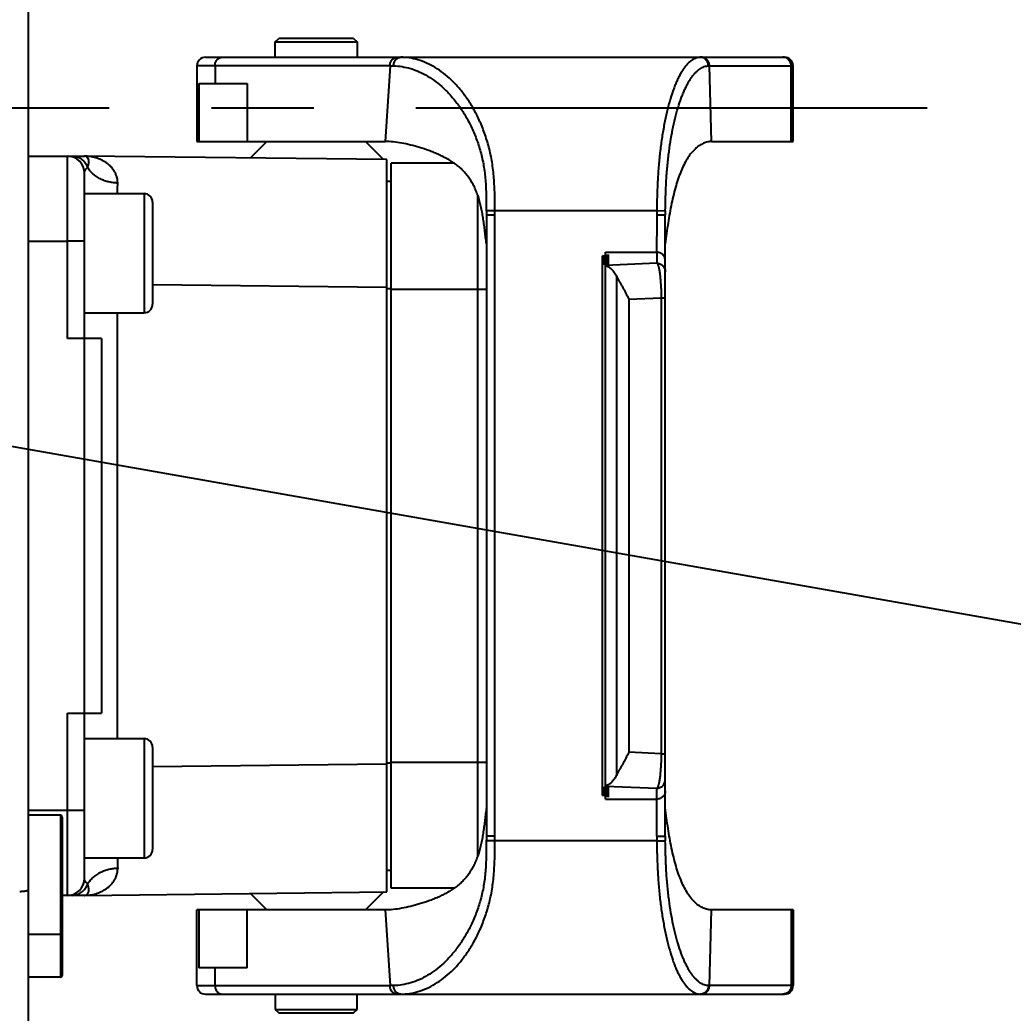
# Model space of a CAD drawing. Header units: millimetres. Extents: x 4086 to 8300, y 123 to 1549.
# Drawn here: x 7811.84 to 7826.41, y 593.59 to 608.17 of the extents above; entities that cross this region are included whole.
import ezdxf

# ---------------------------------------------------------------- set-up
doc = ezdxf.new("R2010")
doc.units = ezdxf.units.MM
doc.linetypes.add('CENTER', pattern=[0.6, 0.375, -0.075, 0.075, -0.075])
for name, color, linetype in [('中心线', 7, 'Continuous'), ('外形图', 7, 'Continuous'), ('尺寸标注', 7, 'Continuous'), ('运动范围', 7, 'Continuous')]:
    doc.layers.add(name, color=color, linetype=linetype)
doc.styles.add('思源黑', font='SourceHanSansCN-Normal.ttf')
doc.dimstyles.new('尺寸标注_1_4比例', dxfattribs={"dimtxt": 7, "dimasz": 6, "dimexe": 2, "dimexo": 1.5, "dimgap": 1, "dimtad": 1, "dimdec": 1, "dimlfac": 4, "dimdsep": 46, "dimtxsty": '思源黑', "dimcen": 0.09, "dimadec": 0, "dimazin": 0, "dimtp": 0.01, "dimtm": 0.01, "dimtfac": 1, "dimtdec": 1, "dimtofl": 0, "dimtmove": 0, "dimatfit": 3, "dimfxl": 1, "dimtolj": 1, "dimarcsym": 0})

# ---------------------------------------------------------------- blocks, each defined once
blk = doc.blocks.new('*D749')
at = {"layer": 'Defpoints', "color": 0}
for p in [(7701.103, 606.863), (7716.045, 606.863), (7783.633, 606.863), (7961.601, 575.482), (7746.537, 550.462)]:
    blk.add_point(p, dxfattribs=at)
at = {"layer": '尺寸标注', "color": 0, "lineweight": -2}
blk.add_line((7717.545, 606.863), (7718.126, 606.863), dxfattribs=at)
blk.add_arc((7783.633, 606.863), 67.507, 185.09413, 344.90587, dxfattribs=at)
at = {"layer": '尺寸标注', "color": 0}
for points in [[(7717.392, 600.913), (7715.394, 600.824), (7716.126, 606.863)], [(7849.787, 589.066), (7847.834, 589.501), (7850.114, 595.14)]]:
    blk.add_solid(points, dxfattribs=at)
at = {"layer": '尺寸标注', "color": 0, "insert": (7783.633, 544.066), "char_height": 7, "attachment_point": 5, "style": '思源黑'}
blk.add_mtext('\\A1;+\\A1;170%%d', dxfattribs=at)
blk = doc.blocks.new('*D750')
at = {"layer": 'Defpoints', "color": 0}
for p in [(7746.494, 663.333), (7961.606, 638.226), (7701.103, 606.863), (7720.683, 606.863), (7783.633, 606.863)]:
    blk.add_point(p, dxfattribs=at)
at = {"layer": '尺寸标注', "color": 0, "lineweight": -2}
blk.add_arc((7783.633, 606.863), 67.588, 15.08218, 174.91199, dxfattribs=at)
at = {"layer": '尺寸标注', "color": 0}
for points in [[(7847.916, 624.232), (7849.869, 624.667), (7850.195, 618.593)], [(7715.312, 612.901), (7717.31, 612.813), (7716.045, 606.863)]]:
    blk.add_solid(points, dxfattribs=at)
at = {"layer": '尺寸标注', "color": 0, "insert": (7783.633, 679.161), "char_height": 7, "attachment_point": 5, "style": '思源黑'}
blk.add_mtext('\\A1;-\\A1;170%%d', dxfattribs=at)

msp = doc.modelspace()

# ---------------------------------------------------------------- linework, layer by layer
at = {"layer": '中心线', "linetype": 'CENTER', "ltscale": 20}
msp.add_line((7981.1487, 606.8692), (7585.9109, 606.8692), dxfattribs=at)
at = {"layer": '外形图'}
for p, q in [((7811.959, 621.2185), (7811.959, 592.5181)), ((7815.584, 607.8431), (7815.634, 607.8931)), ((7815.584, 607.8431), (7816.784, 607.8431)), ((7815.584, 607.6181), (7815.584, 607.8431)), ((7816.734, 607.8931), (7815.634, 607.8931)), ((7816.734, 607.8931), (7816.784, 607.8431)), ((7816.784, 607.8431), (7816.784, 607.6181)), ((7814.559, 607.6181), (7823.059, 607.6181)), ((7814.6999, 607.4931), (7814.434, 607.4931)), ((7814.434, 607.4931), (7814.434, 606.3824)), ((7817.2681, 607.4931), (7814.6999, 607.4931)), ((7814.6999, 607.4931), (7814.6999, 607.2324)), ((7817.2681, 607.4931), (7817.1979, 606.3824)), ((7817.2681, 607.493), (7817.3203, 607.4921)), ((7821.9412, 607.4927), (7821.9557, 607.4931)), ((7821.9557, 607.4931), (7823.1549, 607.4931)), ((7821.988, 606.3824), (7821.9557, 607.4931)), ((7823.184, 607.4931), (7823.1549, 607.4931)), ((7823.1549, 606.3824), (7823.1549, 607.4931)), ((7823.184, 606.3824), (7823.184, 607.4931)), ((7814.464, 607.2324), (7815.1702, 607.2324)), ((7814.464, 607.2324), (7814.464, 606.3824)), ((7815.1702, 607.2324), (7815.1702, 606.3824)), ((7814.434, 606.3824), (7817.1979, 606.3824)), ((7815.4615, 606.3824), (7815.2198, 606.1407)), ((7817.1701, 606.1187), (7816.9064, 606.3824)), ((7821.988, 606.3824), (7823.184, 606.3824)), ((7811.959, 606.1681), (7812.7838, 606.1681)), ((7812.534, 604.918), (7812.534, 606.1681)), ((7817.2215, 606.1181), (7812.7838, 606.1681)), ((7817.2215, 595.3681), (7817.2215, 606.1181)), ((7818.2131, 606.0619), (7817.284, 606.0619)), ((7817.284, 595.4244), (7817.284, 606.0619)), ((7812.784, 595.5681), (7812.784, 605.9181)), ((7817.2215, 605.7994), (7817.284, 605.7994)), ((7812.784, 605.6181), (7813.659, 605.6181)), ((7813.659, 605.6181), (7813.659, 603.8681)), ((7818.5571, 595.8978), (7818.5571, 605.5885)), ((7813.784, 605.4931), (7813.784, 603.9932)), ((7818.6814, 605.3673), (7818.8064, 605.3681)), ((7818.6819, 605.299), (7818.6819, 596.1873)), ((7818.8066, 605.3681), (7821.1827, 605.3681)), ((7818.8066, 596.1859), (7818.8069, 605.3004)), ((7821.1827, 605.3681), (7821.3078, 605.3663)), ((7821.3069, 596.1874), (7821.3069, 605.2989)), ((7821.182, 605.223), (7821.1797, 604.7567)), ((7812.784, 604.9181), (7812.534, 604.918)), ((7812.534, 603.4931), (7812.534, 604.9175)), ((7820.386, 604.7041), (7820.4819, 604.7102)), ((7820.4819, 604.6968), (7820.386, 604.7041)), ((7820.386, 596.7822), (7820.386, 604.7041)), ((7820.386, 604.6906), (7820.4819, 604.6968)), ((7820.4819, 604.6833), (7820.386, 604.6906)), ((7820.4319, 604.7567), (7821.1819, 604.7567)), ((7820.4319, 604.707), (7820.4319, 604.7567)), ((7820.4819, 604.7102), (7820.4319, 604.714)), ((7821.1819, 604.7567), (7821.1819, 604.5963)), ((7820.386, 604.6772), (7820.4819, 604.6833)), ((7820.4819, 604.6699), (7820.386, 604.6772)), ((7820.386, 604.6637), (7820.4819, 604.6699)), ((7820.4819, 604.6564), (7820.386, 604.6637)), ((7820.386, 604.6502), (7820.4819, 604.6564)), ((7820.4819, 604.6429), (7820.386, 604.6502)), ((7820.386, 604.6368), (7820.4819, 604.6429)), ((7820.4819, 604.6295), (7820.386, 604.6368)), ((7820.386, 604.6233), (7820.4819, 604.6295)), ((7820.4819, 604.616), (7820.386, 604.6233)), ((7820.386, 604.6099), (7820.4819, 604.616)), ((7820.4819, 604.6025), (7820.386, 604.6099)), ((7820.386, 604.5964), (7820.4819, 604.6025)), ((7820.4819, 604.5891), (7820.386, 604.5964)), ((7820.386, 604.5829), (7820.4819, 604.5891)), ((7820.4819, 604.5756), (7820.386, 604.5829)), ((7821.1819, 604.5963), (7820.4319, 604.5635)), ((7820.4319, 604.5724), (7820.4819, 604.5756)), ((7820.4319, 596.9139), (7820.4319, 604.5724)), ((7813.784, 604.2823), (7817.2215, 604.2436)), ((7820.5979, 597.092), (7820.5979, 604.3943)), ((7817.2215, 604.2244), (7817.284, 604.2244)), ((7818.6819, 604.2119), (7817.284, 604.2119)), ((7820.7702, 604.0679), (7821.2482, 604.0888)), ((7820.7702, 604.0679), (7820.7702, 597.4183)), ((7821.2482, 604.0888), (7821.3069, 604.0888)), ((7821.2482, 604.0888), (7821.2482, 597.3975)), ((7812.784, 603.8681), (7813.659, 603.8681)), ((7813.2709, 597.6181), (7813.2709, 603.8681)), ((7813.034, 603.4931), (7812.534, 603.4931)), ((7813.034, 603.4931), (7813.034, 597.9931)), ((7812.534, 597.9931), (7813.034, 597.9931)), ((7812.534, 595.3181), (7812.534, 597.9931)), ((7812.784, 597.6181), (7813.659, 597.6181)), ((7813.659, 597.6181), (7813.659, 595.8681)), ((7813.784, 597.4931), (7813.784, 595.9932)), ((7821.2482, 597.3975), (7820.7702, 597.4183)), ((7817.2215, 597.2619), (7817.284, 597.2619)), ((7817.284, 597.2744), (7818.6819, 597.2744)), ((7821.2482, 597.3975), (7821.3069, 597.3975)), ((7817.2215, 597.2427), (7813.784, 597.204)), ((7820.386, 596.9034), (7820.4819, 596.9107)), ((7820.4819, 596.8972), (7820.386, 596.9034)), ((7820.386, 596.8899), (7820.4819, 596.8972)), ((7820.4819, 596.8837), (7820.386, 596.8899)), ((7820.386, 596.8764), (7820.4819, 596.8837)), ((7820.4819, 596.8703), (7820.386, 596.8764)), ((7820.386, 596.863), (7820.4819, 596.8703)), ((7820.4819, 596.8568), (7820.386, 596.863)), ((7820.386, 596.8495), (7820.4819, 596.8568)), ((7820.4819, 596.8434), (7820.386, 596.8495)), ((7820.386, 596.8361), (7820.4819, 596.8434)), ((7820.4819, 596.8299), (7820.386, 596.8361)), ((7820.386, 596.8226), (7820.4819, 596.8299)), ((7820.4819, 596.8164), (7820.386, 596.8226)), ((7820.386, 596.8091), (7820.4819, 596.8164)), ((7820.4319, 596.9228), (7821.1819, 596.89)), ((7820.4819, 596.9107), (7820.4319, 596.9139)), ((7821.1819, 596.7296), (7821.1819, 596.89)), ((7821.3069, 596.8461), (7821.3069, 596.8459)), ((7820.4819, 596.803), (7820.386, 596.8091)), ((7820.386, 596.7957), (7820.4819, 596.803)), ((7820.4819, 596.7895), (7820.386, 596.7957)), ((7820.386, 596.7822), (7820.4819, 596.7895)), ((7820.4819, 596.7761), (7820.386, 596.7822)), ((7820.4319, 596.7296), (7820.4319, 596.7793)), ((7820.4319, 596.7722), (7820.4819, 596.7761)), ((7820.4319, 596.7296), (7821.1819, 596.7296)), ((7821.182, 596.1875), (7821.1819, 596.7296)), ((7811.959, 596.5682), (7812.784, 596.5681)), ((7812.434, 596.4931), (7811.959, 596.4931)), ((7812.434, 596.4931), (7812.434, 594.1181)), ((7812.459, 596.4681), (7812.459, 594.1431)), ((7818.8064, 596.1181), (7818.6814, 596.119)), ((7818.8066, 596.1181), (7818.8066, 596.1859)), ((7821.1823, 596.1181), (7818.8066, 596.1181)), ((7821.1827, 596.1181), (7821.3078, 596.12)), ((7812.784, 595.8681), (7813.659, 595.8681)), ((7817.2215, 595.6869), (7817.284, 595.6869)), ((7812.7838, 595.3181), (7817.2215, 595.3681)), ((7817.1701, 595.3676), (7816.9064, 595.1039)), ((7818.2131, 595.4244), (7817.284, 595.4244)), ((7812.7838, 595.3181), (7812.459, 595.3181)), ((7815.4615, 595.1039), (7815.2198, 595.3456)), ((7817.1979, 595.1039), (7814.434, 595.1039)), ((7814.434, 593.9931), (7814.434, 595.1039)), ((7814.464, 595.1039), (7814.464, 594.2539)), ((7815.1702, 594.2539), (7815.1702, 595.1039)), ((7817.1979, 595.1039), (7817.2681, 593.9933)), ((7821.9557, 593.9932), (7821.988, 595.1039)), ((7823.184, 595.1039), (7821.988, 595.1039)), ((7823.1549, 595.1039), (7823.1549, 593.9932)), ((7823.184, 595.1039), (7823.184, 593.9931)), ((7812.434, 594.7431), (7811.959, 594.7431)), ((7815.1702, 594.2539), (7814.464, 594.2539)), ((7814.6999, 593.9932), (7814.6999, 594.2539)), ((7812.434, 594.1181), (7811.959, 594.1181)), ((7814.434, 593.9931), (7814.6999, 593.9931)), ((7817.3203, 593.9942), (7817.2681, 593.9933)), ((7821.9557, 593.9932), (7821.9412, 593.9936)), ((7823.1549, 593.9932), (7821.9557, 593.9932)), ((7823.1549, 593.9931), (7823.184, 593.9931)), ((7814.559, 593.8681), (7823.059, 593.8681)), ((7815.584, 593.8681), (7815.584, 593.6431)), ((7816.784, 593.6431), (7816.784, 593.8681)), ((7815.584, 593.6431), (7816.784, 593.6431)), ((7815.584, 593.6431), (7815.634, 593.5931)), ((7816.734, 593.5931), (7816.784, 593.6431)), ((7815.634, 593.5931), (7816.734, 593.5931))]:
    msp.add_line(p, q, dxfattribs=at)
for centre, radius, start, end in [((7814.559, 607.4931), 0.125, 90, 180), ((7823.059, 607.4931), 0.125, 0, 90), ((7812.534, 605.9181), 0.25, 0, 90), ((7813.659, 605.4931), 0.125, 0, 90), ((7835.9564, 605.4731), 17.2754, 180.35091, 180.57733), ((7849.3531, 604.968), 28.0482, 179.18623, 179.32401), ((7813.659, 603.9931), 0.125, 270, 0), ((7813.659, 597.4931), 0.125, 0, 90), ((7812.434, 596.4681), 0.025, 0, 90), ((7835.9021, 596.0136), 17.2211, 179.4221, 179.64923), ((7849.3659, 596.5185), 28.0609, 180.67602, 180.81374), ((7813.659, 595.9931), 0.125, 270, 0), ((7886.7774, 596.1552), 73.5073, 180.223993, 180.343925), ((7812.534, 595.5681), 0.25, 270, 0), ((7812.434, 594.7681), 0.025, 270, 0), ((7812.434, 594.1431), 0.025, 270, 0), ((7814.559, 593.9931), 0.125, 180, 270), ((7823.059, 593.9931), 0.125, 270, 0)]:
    msp.add_arc(centre, radius, start, end, dxfattribs=at)
for points, knots in [([(7814.6999, 607.4931), (7814.6999, 607.5013), (7814.7012, 607.5176), (7814.7072, 607.5411), (7814.717, 607.5628), (7814.7302, 607.5818), (7814.7463, 607.5975), (7814.7648, 607.6093), (7814.7849, 607.6165), (7814.7989, 607.6181), (7814.8059, 607.6181)], [0, 0, 0, 0, 0.1348672, 0.2683094, 0.3990774, 0.5262669, 0.6494659, 0.7688596, 0.885257, 1, 1, 1, 1]), ([(7817.2681, 607.4931), (7817.2681, 607.5013), (7817.2694, 607.5176), (7817.2754, 607.5411), (7817.2852, 607.5628), (7817.2984, 607.5818), (7817.3145, 607.5975), (7817.333, 607.6093), (7817.3531, 607.6165), (7817.3671, 607.6181), (7817.3741, 607.6181)], [0, 0, 0, 0, 0.1348674, 0.2683097, 0.3990782, 0.5262679, 0.649466, 0.7688584, 0.8852551, 1, 1, 1, 1]), ([(7817.3203, 607.4921), (7817.3202, 607.4998), (7817.3213, 607.5155), (7817.3267, 607.5388), (7817.3364, 607.5613), (7817.3498, 607.5815), (7817.3667, 607.5979), (7817.3855, 607.6098), (7817.4053, 607.6166), (7817.4187, 607.6181), (7817.4251, 607.6181)], [0, 0, 0, 0, 0.1263199, 0.2587102, 0.3940138, 0.5279955, 0.6572127, 0.7795914, 0.8937001, 1, 1, 1, 1]), ([(7818.8064, 605.3681), (7818.8067, 605.4083), (7818.8066, 605.4886), (7818.805, 605.6087), (7818.8009, 605.7281), (7818.7935, 605.8462), (7818.7822, 605.9628), (7818.7664, 606.0772), (7818.7457, 606.1889), (7818.7202, 606.2974), (7818.6903, 606.4025), (7818.6565, 606.5039), (7818.6191, 606.6014), (7818.5658, 606.7243), (7818.4923, 606.8677), (7818.4087, 607.0002), (7818.3377, 607.097), (7818.2665, 607.1851), (7818.1398, 607.3202), (7817.978, 607.4462), (7817.8068, 607.5359), (7817.6801, 607.5831), (7817.5527, 607.6117), (7817.4673, 607.6181), (7817.4251, 607.6181)], [0, 0, 0, 0, 0.0413724, 0.0826255, 0.1236417, 0.1643049, 0.2045057, 0.2441442, 0.2831349, 0.3214082, 0.3589071, 0.3955848, 0.4314051, 0.4663407, 0.5334871, 0.5970152, 0.6274423, 0.6569969, 0.7136161, 0.8178192, 0.8660658, 0.9121609, 0.9566149, 1, 1, 1, 1]), ([(7821.8214, 607.6181), (7821.8111, 607.6181), (7821.7902, 607.6163), (7821.7591, 607.6083), (7821.7281, 607.5951), (7821.6974, 607.5766), (7821.667, 607.553), (7821.6369, 607.5244), (7821.6073, 607.4907), (7821.5782, 607.4521), (7821.5496, 607.4086), (7821.5217, 607.3602), (7821.4945, 607.3071), (7821.4682, 607.2493), (7821.4427, 607.1869), (7821.4091, 607.0955), (7821.37, 606.9705), (7821.3282, 606.8083), (7821.2909, 606.6316), (7821.2584, 606.4419), (7821.2314, 606.2411), (7821.2105, 606.0311), (7821.1982, 605.8512), (7821.1911, 605.7044), (7821.1872, 605.5928), (7821.1844, 605.4806), (7821.1832, 605.4057), (7821.1827, 605.3681)], [0, 0, 0, 0, 0.0126006, 0.0255663, 0.039189, 0.0537158, 0.0693462, 0.0862342, 0.1044946, 0.1242102, 0.1454383, 0.1682162, 0.1925647, 0.2184904, 0.2459883, 0.2750451, 0.337725, 0.4062346, 0.4801354, 0.5588773, 0.641814, 0.7282189, 0.8172958, 0.8625712, 0.9081894, 0.9540371, 1, 1, 1, 1]), ([(7821.9412, 607.4927), (7821.9412, 607.5083), (7821.9369, 607.5326), (7821.9224, 607.5618), (7821.907, 607.582), (7821.8877, 607.5982), (7821.8663, 607.61), (7821.8439, 607.6167), (7821.8288, 607.6181), (7821.8214, 607.6181)], [0, 0, 0, 0, 0.2439295, 0.3743818, 0.506421, 0.6372811, 0.7645379, 0.8857697, 1, 1, 1, 1]), ([(7821.9557, 607.4931), (7821.9557, 607.5013), (7821.9542, 607.5176), (7821.9474, 607.5412), (7821.9363, 607.5629), (7821.9213, 607.582), (7821.903, 607.5977), (7821.8822, 607.6093), (7821.8596, 607.6165), (7821.8438, 607.6181), (7821.836, 607.6181)], [0, 0, 0, 0, 0.1276282, 0.2548618, 0.3813638, 0.506903, 0.6313903, 0.7548993, 0.8776549, 1, 1, 1, 1]), ([(7823.1549, 607.4931), (7823.1549, 607.5013), (7823.1534, 607.5176), (7823.1465, 607.5412), (7823.1354, 607.5629), (7823.1203, 607.582), (7823.102, 607.5977), (7823.0811, 607.6093), (7823.0584, 607.6165), (7823.0426, 607.6181), (7823.0347, 607.6181)], [0, 0, 0, 0, 0.1274098, 0.2544578, 0.3808342, 0.5063274, 0.6308573, 0.7544906, 0.877433, 1, 1, 1, 1]), ([(7817.3203, 607.4921), (7817.3623, 607.4914), (7817.4472, 607.4839), (7817.5737, 607.4546), (7817.6993, 607.4075), (7817.8232, 607.3428), (7817.9445, 607.2608), (7818.0614, 607.1613), (7818.1528, 607.065), (7818.2227, 606.9801), (7818.2743, 606.9116), (7818.3241, 606.8394), (7818.3883, 606.7371), (7818.4622, 606.5993), (7818.5383, 606.4215), (7818.5897, 606.2636), (7818.6228, 606.1316), (7818.6431, 606.029), (7818.6585, 605.9238), (7818.6693, 605.8163), (7818.6759, 605.7066), (7818.6793, 605.595), (7818.6808, 605.4817), (7818.6811, 605.4056), (7818.6814, 605.3673)], [0, 0, 0, 0, 0.0452546, 0.0915305, 0.139417, 0.189394, 0.2418071, 0.2967782, 0.3544982, 0.3845071, 0.4152785, 0.4467798, 0.4789606, 0.5454003, 0.6149182, 0.6870762, 0.7240137, 0.7615337, 0.799683, 0.8384831, 0.8779369, 0.9180405, 0.9587554, 1, 1, 1, 1]), ([(7821.3078, 605.3663), (7821.3088, 605.4368), (7821.3116, 605.5769), (7821.3201, 605.7853), (7821.3346, 605.9891), (7821.3551, 606.1864), (7821.3818, 606.3754), (7821.4139, 606.5541), (7821.4508, 606.721), (7821.4922, 606.8743), (7821.531, 606.9924), (7821.5643, 607.0789), (7821.5896, 607.138), (7821.6157, 607.1928), (7821.6427, 607.2433), (7821.6704, 607.2894), (7821.6988, 607.331), (7821.7278, 607.368), (7821.7573, 607.4003), (7821.7872, 607.428), (7821.8176, 607.4508), (7821.8482, 607.4689), (7821.879, 607.4821), (7821.91, 607.4904), (7821.9309, 607.4925), (7821.9412, 607.4927)], [0, 0, 0, 0, 0.0908331, 0.1806201, 0.2686233, 0.354077, 0.4362329, 0.5144234, 0.5880065, 0.6563776, 0.7190144, 0.7481088, 0.7757044, 0.8017972, 0.8263846, 0.8494707, 0.87107, 0.891216, 0.9099685, 0.9274094, 0.9436465, 0.9588212, 0.9731144, 0.9867513, 1, 1, 1, 1]), ([(7818.6819, 604.8824), (7818.6784, 604.9122), (7818.6714, 604.9719), (7818.6608, 605.061), (7818.6497, 605.1495), (7818.6375, 605.2369), (7818.6236, 605.3228), (7818.6073, 605.4068), (7818.588, 605.4885), (7818.5651, 605.5673), (7818.5382, 605.6429), (7818.5067, 605.7147), (7818.4707, 605.7824), (7818.4304, 605.8459), (7818.3858, 605.905), (7818.3368, 605.9594), (7818.2835, 606.0091), (7818.2357, 606.0465), (7818.1958, 606.0742), (7818.1651, 606.094), (7818.1337, 606.1128), (7818.0913, 606.1368), (7818.0372, 606.1648), (7817.9711, 606.1956), (7817.9041, 606.2237), (7817.8147, 606.2579), (7817.7033, 606.295), (7817.5708, 606.3315), (7817.4421, 606.3594), (7817.3183, 606.3777), (7817.2373, 606.3824), (7817.1979, 606.3824)], [0, 0, 0, 0, 0.03774, 0.0753465, 0.1126883, 0.1496369, 0.1860712, 0.2218821, 0.2569797, 0.2913016, 0.3248225, 0.3575633, 0.389579, 0.4209565, 0.4518246, 0.4823526, 0.5127345, 0.5431484, 0.558405, 0.5736926, 0.5889945, 0.6042973, 0.6348826, 0.6654015, 0.6957922, 0.7259833, 0.785457, 0.8431457, 0.8983315, 0.9505832, 1, 1, 1, 1]), ([(7821.988, 606.3824), (7821.9783, 606.3824), (7821.9587, 606.3812), (7821.9291, 606.376), (7821.8989, 606.3675), (7821.8573, 606.3516), (7821.8053, 606.323), (7821.7457, 606.2762), (7821.6894, 606.2162), (7821.6369, 606.1433), (7821.5881, 606.0581), (7821.543, 605.9612), (7821.5015, 605.8533), (7821.4635, 605.7353), (7821.4292, 605.6081), (7821.3878, 605.4245), (7821.3461, 605.1817), (7821.32, 604.9835), (7821.3069, 604.8824)], [0, 0, 0, 0, 0.0164525, 0.0335428, 0.0513861, 0.0700193, 0.1096071, 0.1524606, 0.1990478, 0.2500022, 0.3058173, 0.3667237, 0.4327013, 0.5035228, 0.5787943, 0.6579923, 0.8255154, 1, 1, 1, 1]), ([(7812.6036, 606.1681), (7812.616, 606.1681), (7812.6407, 606.1662), (7812.6768, 606.1573), (7812.7113, 606.1428), (7812.7431, 606.123), (7812.7717, 606.0984), (7812.7963, 606.0695), (7812.8163, 606.037), (7812.8263, 606.0135), (7812.8304, 606.0015)], [0, 0, 0, 0, 0.123211, 0.2466511, 0.3705274, 0.4950037, 0.6201853, 0.7461107, 0.872748, 1, 1, 1, 1]), ([(7813.2715, 605.7723), (7813.2717, 605.7888), (7813.2697, 605.8211), (7813.2595, 605.8676), (7813.2432, 605.9105), (7813.2218, 605.9499), (7813.1963, 605.9857), (7813.1672, 606.0179), (7813.1353, 606.0468), (7813.0899, 606.0808), (7813.0286, 606.1157), (7812.9498, 606.1454), (7812.8677, 606.1635), (7812.8118, 606.1678), (7812.7838, 606.1681)], [0, 0, 0, 0, 0.071057, 0.13898, 0.204642, 0.2687197, 0.3316971, 0.3939627, 0.455738, 0.5170862, 0.6384648, 0.7589195, 0.8791733, 1, 1, 1, 1]), ([(7812.8304, 606.0015), (7812.8323, 606.0058), (7812.8357, 606.0141), (7812.8398, 606.0263), (7812.843, 606.0376), (7812.8461, 606.0509), (7812.8486, 606.066), (7812.8498, 606.0868), (7812.8473, 606.1091), (7812.8395, 606.1311), (7812.8282, 606.1475), (7812.8168, 606.1574), (7812.8071, 606.1628), (7812.7996, 606.1658), (7812.7919, 606.1677), (7812.7866, 606.1681), (7812.784, 606.1681)], [0, 0, 0, 0, 0.0698357, 0.1328158, 0.1901374, 0.2425217, 0.335231, 0.4155288, 0.5508279, 0.6625354, 0.7575027, 0.8424054, 0.88273, 0.9220395, 0.9608266, 1, 1, 1, 1]), ([(7812.784, 605.9182), (7812.784, 605.9216), (7812.7845, 605.9284), (7812.787, 605.9387), (7812.7909, 605.949), (7812.7983, 605.9634), (7812.8112, 605.9814), (7812.8236, 605.9947), (7812.8304, 606.0015)], [0, 0, 0, 0, 0.1030705, 0.2100558, 0.3227175, 0.4422852, 0.7046898, 1, 1, 1, 1]), ([(7813.2715, 605.7723), (7813.2504, 605.7728), (7813.2074, 605.7758), (7813.1429, 605.787), (7813.0895, 605.8026), (7813.0476, 605.8189), (7813.017, 605.833), (7812.9875, 605.8489), (7812.9594, 605.8666), (7812.9328, 605.8859), (7812.908, 605.9067), (7812.8852, 605.9287), (7812.858, 605.9593), (7812.8405, 605.9843), (7812.8304, 606.0015)], [0, 0, 0, 0, 0.1222902, 0.2489486, 0.3783876, 0.4435552, 0.5086262, 0.57335, 0.6375106, 0.7009022, 0.7633197, 0.8245705, 0.8844888, 1, 1, 1, 1]), ([(7813.2707, 605.6185), (7813.2708, 605.632), (7813.271, 605.6833), (7813.2713, 605.7346), (7813.2715, 605.7723)], [0, 0, 0, 0, 0.2632388, 1, 1, 1, 1]), ([(7818.8069, 605.3004), (7818.7988, 605.3004), (7818.7829, 605.3002), (7818.7633, 605.3), (7818.7483, 605.2999), (7818.7378, 605.2998), (7818.728, 605.2997), (7818.7189, 605.2996), (7818.7107, 605.2995), (7818.7034, 605.2994), (7818.698, 605.2994), (7818.6941, 605.2993), (7818.6916, 605.2993), (7818.6894, 605.2993), (7818.6875, 605.2992), (7818.6859, 605.2992), (7818.6845, 605.2992), (7818.6836, 605.2991), (7818.6829, 605.2991), (7818.6826, 605.2991), (7818.6823, 605.2991), (7818.6821, 605.2991), (7818.682, 605.2991), (7818.6819, 605.2991), (7818.6819, 605.299)], [0, 0, 0, 0, 0.1947478, 0.3820273, 0.4706082, 0.5546722, 0.6334131, 0.7060756, 0.7719629, 0.8304432, 0.8809553, 0.9030686, 0.923015, 0.9407459, 0.9562196, 0.9693982, 0.9802512, 0.988752, 0.9921143, 0.9948818, 0.997053, 0.9986276, 0.9996065, 1, 1, 1, 1]), ([(7818.8069, 605.3004), (7818.8068, 605.3061), (7818.8068, 605.3202), (7818.8066, 605.3428), (7818.8066, 605.3597), (7818.8066, 605.3681)], [0, 0, 0, 0, 0.25, 0.6250002, 1, 1, 1, 1]), ([(7821.3069, 605.2987), (7821.3069, 605.2987), (7821.3069, 605.2987), (7821.3069, 605.2987), (7821.3068, 605.2987), (7821.3067, 605.2987), (7821.3066, 605.2987), (7821.3063, 605.2987), (7821.306, 605.2987), (7821.3056, 605.2987), (7821.3051, 605.2987), (7821.3043, 605.2987), (7821.3031, 605.2987), (7821.3015, 605.2987), (7821.2995, 605.2987), (7821.2973, 605.2987), (7821.2949, 605.2987), (7821.291, 605.2987), (7821.2856, 605.2987), (7821.2783, 605.2987), (7821.2701, 605.2987), (7821.261, 605.2987), (7821.2512, 605.2987), (7821.2407, 605.2987), (7821.2257, 605.2987), (7821.2061, 605.2988), (7821.1901, 605.2988), (7821.182, 605.2988)], [0, 0, 0, 0, 0.0000753, 0.0003013, 0.0006778, 0.0012046, 0.0027093, 0.0048146, 0.0075196, 0.0108222, 0.0147204, 0.019212, 0.0299647, 0.0430535, 0.0584479, 0.0761099, 0.0959978, 0.1180629, 0.1685089, 0.2269622, 0.2928604, 0.3655693, 0.4443891, 0.5285613, 0.6172757, 0.8048811, 1, 1, 1, 1]), ([(7821.1823, 605.2988), (7821.1823, 605.2925), (7821.1821, 605.2767), (7821.182, 605.2514), (7821.182, 605.2324), (7821.182, 605.223)], [0, 0, 0, 0, 0.2500004, 0.6249999, 1, 1, 1, 1]), ([(7821.1827, 605.3681), (7821.1827, 605.3624), (7821.1826, 605.3479), (7821.1823, 605.3248), (7821.1823, 605.3075), (7821.1823, 605.2988)], [0, 0, 0, 0, 0.25, 0.6250006, 1, 1, 1, 1]), ([(7811.959, 604.9172), (7812.0548, 604.9173), (7812.2465, 604.9176), (7812.4381, 604.9176), (7812.534, 604.9175)], [0, 0, 0, 0, 0.5, 1, 1, 1, 1]), ([(7821.3069, 604.6401), (7821.3069, 604.6469), (7821.3057, 604.6605), (7821.2999, 604.6804), (7821.2902, 604.6997), (7821.2763, 604.7177), (7821.258, 604.7337), (7821.2393, 604.7443), (7821.2225, 604.7507), (7821.2111, 604.7537), (7821.2016, 604.7553), (7821.1944, 604.7562), (7821.187, 604.7567), (7821.1821, 604.7567), (7821.1797, 604.7567)], [0, 0, 0, 0, 0.1050824, 0.2121053, 0.3230972, 0.4402149, 0.5656654, 0.701244, 0.7730845, 0.8472548, 0.8850531, 0.9231945, 0.9615476, 1, 1, 1, 1]), ([(7820.4319, 604.56), (7820.4359, 604.5591), (7820.4439, 604.5567), (7820.4557, 604.5523), (7820.4674, 604.547), (7820.4789, 604.5407), (7820.4903, 604.5334), (7820.5054, 604.5222), (7820.5238, 604.5057), (7820.5444, 604.4826), (7820.5711, 604.4463), (7820.5879, 604.4158), (7820.5979, 604.3943)], [0, 0, 0, 0, 0.0509361, 0.1028231, 0.1557116, 0.2099255, 0.2656524, 0.3229878, 0.4429141, 0.5704292, 0.7058442, 1, 1, 1, 1]), ([(7821.1819, 604.5963), (7821.1896, 604.5963), (7821.2053, 604.5949), (7821.2286, 604.5882), (7821.251, 604.5766), (7821.271, 604.5604), (7821.2872, 604.5405), (7821.2988, 604.5181), (7821.3055, 604.4949), (7821.3069, 604.4792), (7821.3069, 604.4716)], [0, 0, 0, 0, 0.1166557, 0.2402786, 0.3689986, 0.5003906, 0.631717, 0.760256, 0.8836237, 1, 1, 1, 1]), ([(7821.1819, 604.5963), (7821.183, 604.5957), (7821.1851, 604.5941), (7821.188, 604.5909), (7821.1909, 604.5867), (7821.195, 604.5795), (7821.1999, 604.5679), (7821.2043, 604.5546), (7821.2078, 604.5421), (7821.2116, 604.5272), (7821.2161, 604.5063), (7821.2211, 604.4784), (7821.2259, 604.4469), (7821.2303, 604.4118), (7821.236, 604.3584), (7821.2419, 604.2845), (7821.2465, 604.1893), (7821.2479, 604.1229), (7821.2482, 604.0888)], [0, 0, 0, 0, 0.0070103, 0.0152755, 0.0249838, 0.0362468, 0.0636706, 0.0978495, 0.1175104, 0.1388917, 0.1868186, 0.2416257, 0.3032844, 0.3717547, 0.4469075, 0.6149982, 0.8021384, 1, 1, 1, 1]), ([(7820.5979, 604.3943), (7820.6008, 604.3881), (7820.6069, 604.3757), (7820.6203, 604.3503), (7820.6386, 604.3176), (7820.6616, 604.2777), (7820.6849, 604.2367), (7820.7079, 604.1951), (7820.7373, 604.1393), (7820.7578, 604.0967), (7820.7702, 604.0679)], [0, 0, 0, 0, 0.0550174, 0.1126137, 0.2334373, 0.3590972, 0.4872999, 0.6164733, 0.745506, 1, 1, 1, 1]), ([(7820.7702, 597.4183), (7820.7578, 597.3896), (7820.7373, 597.347), (7820.7079, 597.2912), (7820.6849, 597.2496), (7820.6616, 597.2086), (7820.6386, 597.1686), (7820.6203, 597.136), (7820.6069, 597.1106), (7820.6008, 597.0982), (7820.5979, 597.092)], [0, 0, 0, 0, 0.254494, 0.3835267, 0.5127001, 0.6409028, 0.7665627, 0.8873863, 0.9449826, 1, 1, 1, 1]), ([(7821.2482, 597.3975), (7821.2479, 597.3634), (7821.2465, 597.297), (7821.2419, 597.2018), (7821.236, 597.1279), (7821.2303, 597.0745), (7821.2259, 597.0394), (7821.2211, 597.0079), (7821.2161, 596.98), (7821.2116, 596.9591), (7821.2078, 596.9442), (7821.2043, 596.9317), (7821.1999, 596.9184), (7821.195, 596.9068), (7821.1909, 596.8996), (7821.188, 596.8954), (7821.1851, 596.8922), (7821.183, 596.8906), (7821.1819, 596.89)], [0, 0, 0, 0, 0.1978616, 0.3850018, 0.5530925, 0.6282453, 0.6967156, 0.7583743, 0.8131814, 0.8611083, 0.8824896, 0.9021505, 0.9363294, 0.9637532, 0.9750162, 0.9847245, 0.9929897, 1, 1, 1, 1]), ([(7820.5979, 597.092), (7820.5879, 597.0705), (7820.5711, 597.0399), (7820.5444, 597.0037), (7820.5238, 596.9806), (7820.5054, 596.9641), (7820.4903, 596.9529), (7820.4789, 596.9456), (7820.4674, 596.9393), (7820.4557, 596.934), (7820.4439, 596.9296), (7820.4359, 596.9272), (7820.4319, 596.9263)], [0, 0, 0, 0, 0.2941553, 0.4295699, 0.5570849, 0.6770111, 0.734346, 0.790073, 0.8442871, 0.8971739, 0.949062, 1, 1, 1, 1]), ([(7821.1819, 596.89), (7821.1896, 596.89), (7821.2053, 596.8914), (7821.2286, 596.8981), (7821.251, 596.9097), (7821.271, 596.9259), (7821.2872, 596.9458), (7821.2988, 596.9682), (7821.3055, 596.9914), (7821.3069, 597.0071), (7821.3069, 597.0147)], [0, 0, 0, 0, 0.1166557, 0.2402786, 0.3689986, 0.5003906, 0.631717, 0.760256, 0.8836237, 1, 1, 1, 1]), ([(7821.3069, 596.8459), (7821.307, 596.8426), (7821.3066, 596.836), (7821.3052, 596.826), (7821.3029, 596.8162), (7821.2985, 596.8031), (7821.2905, 596.787), (7821.2769, 596.7692), (7821.2589, 596.7533), (7821.2406, 596.7427), (7821.2241, 596.7362), (7821.2059, 596.7311), (7821.1916, 596.7296), (7821.1819, 596.7296)], [0, 0, 0, 0, 0.05258, 0.1054164, 0.1587133, 0.2127493, 0.3238833, 0.4410415, 0.5663882, 0.7017198, 0.7734137, 0.8474697, 1, 1, 1, 1]), ([(7818.6819, 596.6039), (7818.6784, 596.5741), (7818.6714, 596.5144), (7818.6608, 596.4252), (7818.6497, 596.3368), (7818.6375, 596.2494), (7818.6236, 596.1634), (7818.6073, 596.0794), (7818.588, 595.9978), (7818.5651, 595.919), (7818.5382, 595.8434), (7818.5067, 595.7716), (7818.4707, 595.7039), (7818.4304, 595.6404), (7818.3858, 595.5813), (7818.3368, 595.5269), (7818.2835, 595.4772), (7818.2357, 595.4398), (7818.1958, 595.4121), (7818.1651, 595.3923), (7818.1337, 595.3735), (7818.0913, 595.3495), (7818.0372, 595.3215), (7817.9711, 595.2907), (7817.9041, 595.2626), (7817.8147, 595.2284), (7817.7033, 595.1913), (7817.5708, 595.1548), (7817.4421, 595.1268), (7817.3183, 595.1086), (7817.2373, 595.1039), (7817.1979, 595.1039)], [0, 0, 0, 0, 0.0377401, 0.0753466, 0.1126884, 0.149637, 0.1860713, 0.2218822, 0.2569798, 0.2913017, 0.3248226, 0.3575634, 0.3895791, 0.4209565, 0.4518246, 0.4823526, 0.5127345, 0.5431484, 0.558405, 0.5736926, 0.5889946, 0.6042975, 0.6348827, 0.6654016, 0.6957923, 0.7259833, 0.785457, 0.8431457, 0.8983315, 0.9505832, 1, 1, 1, 1]), ([(7821.988, 595.1039), (7821.9783, 595.1039), (7821.9587, 595.1051), (7821.9291, 595.1103), (7821.8989, 595.1188), (7821.8573, 595.1347), (7821.8053, 595.1633), (7821.7457, 595.2101), (7821.6894, 595.2701), (7821.6369, 595.343), (7821.5881, 595.4282), (7821.543, 595.5251), (7821.5015, 595.633), (7821.4635, 595.751), (7821.4292, 595.8782), (7821.3878, 596.0618), (7821.3461, 596.3046), (7821.32, 596.5028), (7821.3069, 596.6039)], [0, 0, 0, 0, 0.0164525, 0.0335428, 0.0513861, 0.0700193, 0.1096071, 0.1524606, 0.1990477, 0.2500022, 0.3058173, 0.3667237, 0.4327013, 0.5035228, 0.5787943, 0.6579923, 0.8255153, 1, 1, 1, 1]), ([(7818.6814, 596.119), (7818.6811, 596.0807), (7818.6808, 596.0046), (7818.6793, 595.8913), (7818.6759, 595.7797), (7818.6693, 595.67), (7818.6585, 595.5625), (7818.6431, 595.4573), (7818.6228, 595.3547), (7818.5897, 595.2226), (7818.5383, 595.0648), (7818.4622, 594.8869), (7818.3883, 594.7492), (7818.3241, 594.6469), (7818.2743, 594.5747), (7818.2227, 594.5062), (7818.1528, 594.4213), (7818.0614, 594.325), (7817.9445, 594.2255), (7817.8232, 594.1435), (7817.6993, 594.0788), (7817.5737, 594.0317), (7817.4472, 594.0024), (7817.3623, 593.9948), (7817.3203, 593.9942)], [0, 0, 0, 0, 0.0412446, 0.0819595, 0.1220631, 0.1615169, 0.2003171, 0.2384663, 0.2759864, 0.3129239, 0.3850819, 0.4545998, 0.5210395, 0.5532202, 0.5847216, 0.6154929, 0.6455019, 0.7032218, 0.758193, 0.8106061, 0.860583, 0.9084695, 0.9547454, 1, 1, 1, 1]), ([(7817.4251, 593.8681), (7817.4673, 593.8681), (7817.5527, 593.8746), (7817.6801, 593.9032), (7817.8068, 593.9504), (7817.978, 594.0401), (7818.1398, 594.1661), (7818.2665, 594.3012), (7818.3377, 594.3893), (7818.4087, 594.4861), (7818.4923, 594.6186), (7818.5658, 594.762), (7818.6191, 594.8849), (7818.6565, 594.9824), (7818.6903, 595.0838), (7818.7202, 595.1889), (7818.7457, 595.2974), (7818.7664, 595.4091), (7818.7822, 595.5235), (7818.7935, 595.64), (7818.8009, 595.7582), (7818.805, 595.8776), (7818.8066, 595.9977), (7818.8067, 596.078), (7818.8064, 596.1181)], [0, 0, 0, 0, 0.043385, 0.087839, 0.1339342, 0.1821808, 0.2863839, 0.3430031, 0.3725576, 0.4029848, 0.4665129, 0.5336593, 0.5685949, 0.6044152, 0.6410929, 0.6785918, 0.7168651, 0.7558558, 0.7954943, 0.8356951, 0.8763583, 0.9173745, 0.9586276, 1, 1, 1, 1]), ([(7818.8069, 596.1859), (7818.7988, 596.1859), (7818.7829, 596.1861), (7818.7633, 596.1863), (7818.7483, 596.1865), (7818.7378, 596.1866), (7818.728, 596.1867), (7818.7189, 596.1868), (7818.7107, 596.1868), (7818.7034, 596.1869), (7818.698, 596.187), (7818.6941, 596.187), (7818.6916, 596.187), (7818.6894, 596.1871), (7818.6875, 596.1871), (7818.6859, 596.1871), (7818.6845, 596.1871), (7818.6836, 596.1872), (7818.6829, 596.1872), (7818.6826, 596.1872), (7818.6823, 596.1872), (7818.6821, 596.1872), (7818.682, 596.1872), (7818.6819, 596.1872), (7818.6819, 596.1872)], [0, 0, 0, 0, 0.1947518, 0.3820352, 0.470618, 0.5546837, 0.6334263, 0.7060905, 0.7719793, 0.8304609, 0.8809742, 0.9030881, 0.9230349, 0.9407661, 0.9562401, 0.9694187, 0.9802714, 0.9887714, 0.9921331, 0.9948997, 0.9970696, 0.9986419, 0.9996171, 1, 1, 1, 1]), ([(7821.1819, 596.1875), (7821.19, 596.1875), (7821.206, 596.1875), (7821.2256, 596.1875), (7821.2406, 596.1875), (7821.251, 596.1875), (7821.2608, 596.1875), (7821.2699, 596.1875), (7821.2781, 596.1875), (7821.2854, 596.1875), (7821.2909, 596.1875), (7821.2947, 596.1875), (7821.2972, 596.1875), (7821.2994, 596.1875), (7821.3014, 596.1875), (7821.303, 596.1875), (7821.3044, 596.1875), (7821.3053, 596.1875), (7821.3059, 596.1875), (7821.3063, 596.1875), (7821.3065, 596.1875), (7821.3067, 596.1875), (7821.3069, 596.1875), (7821.3069, 596.1874), (7821.3069, 596.1874)], [0, 0, 0, 0, 0.1946731, 0.3818962, 0.4704562, 0.5545043, 0.6332345, 0.7058917, 0.771779, 0.8302648, 0.8807879, 0.9029088, 0.922864, 0.9406048, 0.9560895, 0.9692801, 0.9801458, 0.9886596, 0.9920285, 0.9948029, 0.9969822, 0.9985677, 0.9995643, 1, 1, 1, 1]), ([(7821.182, 596.1875), (7821.182, 596.1817), (7821.1821, 596.1673), (7821.1824, 596.1441), (7821.1824, 596.1268), (7821.1823, 596.1181)], [0, 0, 0, 0, 0.25, 0.6250006, 1, 1, 1, 1]), ([(7821.1827, 596.1181), (7821.1832, 596.0806), (7821.1844, 596.0057), (7821.1872, 595.8935), (7821.1911, 595.7819), (7821.1982, 595.6351), (7821.2105, 595.4552), (7821.2314, 595.2452), (7821.2584, 595.0444), (7821.2909, 594.8547), (7821.3282, 594.678), (7821.37, 594.5157), (7821.4091, 594.3908), (7821.4427, 594.2994), (7821.4682, 594.237), (7821.4945, 594.1792), (7821.5217, 594.1261), (7821.5496, 594.0777), (7821.5782, 594.0342), (7821.6073, 593.9956), (7821.6369, 593.9619), (7821.667, 593.9333), (7821.6974, 593.9097), (7821.7281, 593.8912), (7821.7591, 593.878), (7821.7902, 593.8699), (7821.8111, 593.8681), (7821.8214, 593.8681)], [0, 0, 0, 0, 0.0459629, 0.0918106, 0.1374288, 0.1827042, 0.2717811, 0.358186, 0.4411227, 0.5198646, 0.5937654, 0.662275, 0.7249549, 0.7540117, 0.7815096, 0.8074353, 0.8317838, 0.8545617, 0.8757898, 0.8955054, 0.9137658, 0.9306538, 0.9462842, 0.960811, 0.9744337, 0.9873994, 1, 1, 1, 1]), ([(7821.9412, 593.9936), (7821.9309, 593.9938), (7821.91, 593.9959), (7821.879, 594.0042), (7821.8482, 594.0174), (7821.8176, 594.0354), (7821.7872, 594.0583), (7821.7573, 594.086), (7821.7278, 594.1183), (7821.6988, 594.1553), (7821.6704, 594.1969), (7821.6427, 594.243), (7821.6157, 594.2935), (7821.5896, 594.3483), (7821.5643, 594.4074), (7821.531, 594.4939), (7821.4922, 594.612), (7821.4508, 594.7653), (7821.4139, 594.9322), (7821.3818, 595.1109), (7821.3551, 595.2999), (7821.3346, 595.4972), (7821.3201, 595.701), (7821.3116, 595.9093), (7821.3088, 596.0495), (7821.3078, 596.12)], [0, 0, 0, 0, 0.0132487, 0.0268856, 0.0411788, 0.0563535, 0.0725906, 0.0900315, 0.108784, 0.12893, 0.1505293, 0.1736154, 0.1982028, 0.2242956, 0.2518912, 0.2809856, 0.3436223, 0.4119935, 0.4855766, 0.5637671, 0.645923, 0.7313767, 0.8193799, 0.9091669, 1, 1, 1, 1]), ([(7812.7839, 595.3181), (7812.8119, 595.3185), (7812.8679, 595.3228), (7812.95, 595.3409), (7813.0287, 595.3707), (7813.0901, 595.4056), (7813.1354, 595.4396), (7813.1673, 595.4684), (7813.1964, 595.5007), (7813.2219, 595.5365), (7813.2432, 595.5758), (7813.2595, 595.6188), (7813.2697, 595.6652), (7813.2717, 595.6975), (7813.2715, 595.714)], [0, 0, 0, 0, 0.1212119, 0.2414136, 0.3617941, 0.4831265, 0.5444556, 0.6062073, 0.6684465, 0.7313959, 0.7954451, 0.8610788, 0.9289733, 1, 1, 1, 1]), ([(7813.2715, 595.714), (7813.2504, 595.7135), (7813.2074, 595.7105), (7813.1429, 595.6992), (7813.0787, 595.6806), (7813.027, 595.6586), (7812.9875, 595.6373), (7812.9594, 595.6197), (7812.9328, 595.6005), (7812.908, 595.5797), (7812.8853, 595.5576), (7812.8582, 595.5269), (7812.8406, 595.502), (7812.8305, 595.4848)], [0, 0, 0, 0, 0.1223674, 0.2490844, 0.3783811, 0.5085996, 0.5733883, 0.637576, 0.7009218, 0.7632323, 0.824399, 0.8843314, 1, 1, 1, 1]), ([(7812.8304, 595.4848), (7812.8236, 595.4916), (7812.8112, 595.5049), (7812.7983, 595.5229), (7812.7909, 595.5373), (7812.787, 595.5476), (7812.7845, 595.5579), (7812.784, 595.5647), (7812.784, 595.5681)], [0, 0, 0, 0, 0.2953102, 0.5577149, 0.6772826, 0.7899443, 0.8969295, 1, 1, 1, 1]), ([(7811.959, 595.3977), (7811.959, 595.3969), (7811.9585, 595.395), (7811.9565, 595.3924), (7811.9535, 595.39), (7811.9494, 595.3876), (7811.9443, 595.3854), (7811.9381, 595.3832), (7811.9309, 595.3812), (7811.9197, 595.3786), (7811.9037, 595.3759), (7811.8827, 595.3736), (7811.8599, 595.3721), (7811.8442, 595.3717), (7811.8361, 595.3717)], [0, 0, 0, 0, 0.0200292, 0.043654, 0.0730838, 0.1093273, 0.152729, 0.2032767, 0.2607433, 0.3247564, 0.4703899, 0.6354085, 0.8140644, 1, 1, 1, 1]), ([(7812.6036, 595.3181), (7812.616, 595.3181), (7812.6407, 595.3201), (7812.6769, 595.329), (7812.7113, 595.3435), (7812.7432, 595.3633), (7812.7717, 595.388), (7812.8045, 595.4264), (7812.8223, 595.4608), (7812.8304, 595.4848)], [0, 0, 0, 0, 0.1232997, 0.246827, 0.3707946, 0.4953571, 0.6206309, 0.7466444, 1, 1, 1, 1]), ([(7812.784, 595.3181), (7812.7866, 595.3182), (7812.7919, 595.3186), (7812.7996, 595.3205), (7812.8071, 595.3235), (7812.8168, 595.3289), (7812.8282, 595.3388), (7812.8395, 595.3552), (7812.8473, 595.3772), (7812.8504, 595.4057), (7812.8474, 595.4302), (7812.8431, 595.4488), (7812.8399, 595.4601), (7812.8358, 595.4722), (7812.8324, 595.4805), (7812.8304, 595.4848)], [0, 0, 0, 0, 0.0391886, 0.0779998, 0.1173234, 0.1576434, 0.2425179, 0.3375446, 0.4491758, 0.5843545, 0.7578202, 0.8103167, 0.8676378, 0.9304875, 1, 1, 1, 1]), ([(7814.6999, 593.9931), (7814.6999, 593.985), (7814.7012, 593.9687), (7814.7072, 593.9452), (7814.717, 593.9235), (7814.7302, 593.9045), (7814.7463, 593.8888), (7814.7648, 593.877), (7814.7849, 593.8698), (7814.7989, 593.8681), (7814.8059, 593.8681)], [0, 0, 0, 0, 0.1348672, 0.2683093, 0.3990774, 0.5262668, 0.6494658, 0.7688595, 0.8852569, 1, 1, 1, 1]), ([(7817.3741, 593.8681), (7817.3671, 593.8681), (7817.3531, 593.8698), (7817.333, 593.877), (7817.3145, 593.8888), (7817.2984, 593.9045), (7817.2852, 593.9236), (7817.2754, 593.9453), (7817.2694, 593.9688), (7817.2681, 593.985), (7817.2681, 593.9932)], [0, 0, 0, 0, 0.114742, 0.2311371, 0.3505292, 0.4737282, 0.6009196, 0.7316898, 0.8651331, 1, 1, 1, 1]), ([(7817.4251, 593.8681), (7817.4187, 593.8681), (7817.4053, 593.8696), (7817.3855, 593.8765), (7817.3667, 593.8884), (7817.3498, 593.9048), (7817.3364, 593.925), (7817.3267, 593.9475), (7817.3213, 593.9708), (7817.3202, 593.9865), (7817.3203, 593.9942)], [0, 0, 0, 0, 0.1062999, 0.2204085, 0.342787, 0.472004, 0.6059856, 0.7412892, 0.8736797, 1, 1, 1, 1]), ([(7821.9412, 593.9936), (7821.9412, 593.978), (7821.9369, 593.9536), (7821.9224, 593.9245), (7821.9069, 593.9043), (7821.8877, 593.8881), (7821.8663, 593.8763), (7821.8439, 593.8696), (7821.8288, 593.8681), (7821.8214, 593.8681)], [0, 0, 0, 0, 0.2439339, 0.3743866, 0.5064252, 0.6372843, 0.7645398, 0.8857704, 1, 1, 1, 1]), ([(7821.836, 593.8681), (7821.8438, 593.8681), (7821.8596, 593.8698), (7821.8822, 593.8769), (7821.903, 593.8886), (7821.9213, 593.9043), (7821.9363, 593.9233), (7821.9474, 593.9451), (7821.9542, 593.9686), (7821.9557, 593.985), (7821.9557, 593.9931)], [0, 0, 0, 0, 0.1223457, 0.2451016, 0.3686107, 0.4930978, 0.6186365, 0.7451382, 0.8723715, 1, 1, 1, 1]), ([(7823.1549, 593.9932), (7823.1549, 593.985), (7823.1534, 593.9687), (7823.1465, 593.9451), (7823.1354, 593.9233), (7823.1203, 593.9043), (7823.102, 593.8886), (7823.0811, 593.8769), (7823.0584, 593.8698), (7823.0426, 593.8681), (7823.0347, 593.8681)], [0, 0, 0, 0, 0.1274098, 0.2544578, 0.3808342, 0.5063274, 0.6308573, 0.7544906, 0.877433, 1, 1, 1, 1])]:
    msp.add_open_spline(points, degree=3, knots=knots, dxfattribs=at)
msp.add_open_spline([(7814.6999, 593.9932), (7815.5559, 593.9932), (7816.412, 593.9932), (7817.2681, 593.9933)], degree=3, dxfattribs=at)
at = {"layer": '运动范围'}
msp.add_line((7783.6327, 606.8629), (7961.6009, 575.4823), dxfattribs=at)
msp.add_arc((7783.7746, 606.8692), 180.575, 10, 349.993572, dxfattribs=at)

# ---------------------------------------------------------------- dimensions: what is measured, and where the dimension line sits
at = {"layer": '尺寸标注'}
for base, line1, line2, text, picture, middle in [((7746.4945, 663.3329), ((7701.103, 606.8629), (7720.6832, 606.8629)), ((7783.6327, 606.8629), (7961.6062, 638.2257)), '\\A1;-<>', '*D750', (7783.6327, 674.4507)), ((7746.5371, 550.4618), ((7701.103, 606.8629), (7716.0449, 606.8629)), ((7961.6009, 575.4823), (7783.6327, 606.8629)), '\\A1;+<>', '*D749', (7783.6327, 539.3561))]:
    dim = msp.add_angular_dim_2l(base=base, line1=line1, line2=line2, text=text, dimstyle='尺寸标注_1_4比例', dxfattribs=at)
    dim.commit()
    dim.dimension.update_dxf_attribs({"geometry": picture, "text_midpoint": middle, "dimtype": 162})

doc.saveas('drawing.dxf')
